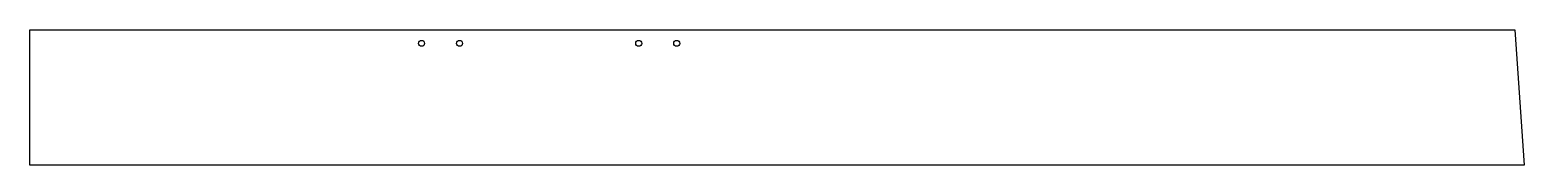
# Model space of a CAD drawing. Header units: millimetres. Extents: x 0 to 5505, y -250 to 250.
import ezdxf

# ---------------------------------------------------------------- set-up
doc = ezdxf.new("R2010")
doc.units = ezdxf.units.MM
doc.header["$LTSCALE"] = 25
doc.layers.add('3_Pezzi', color=7, linetype='Continuous')
doc.layers.add('5_Bulloni', color=7, linetype='Continuous')

msp = doc.modelspace()

# ---------------------------------------------------------------- linework, layer by layer
at = {"layer": '3_Pezzi', "color": 3, "linetype": 'Continuous'}
for p, q in [((0, -250), (0, 250)), ((0, 250), (5471.3, 250)), ((5471.3, 250), (5505.1, -250)), ((5505.1, -250), (0, -250))]:
    msp.add_line(p, q, dxfattribs=at)
at = {"layer": '5_Bulloni', "color": 5, "linetype": 'Continuous'}
for centre in [(1443.1, 200), (1583.1, 200), (2243.1, 200), (2383.1, 200)]:
    msp.add_circle(centre, 11, dxfattribs=at)

doc.saveas('drawing.dxf')
